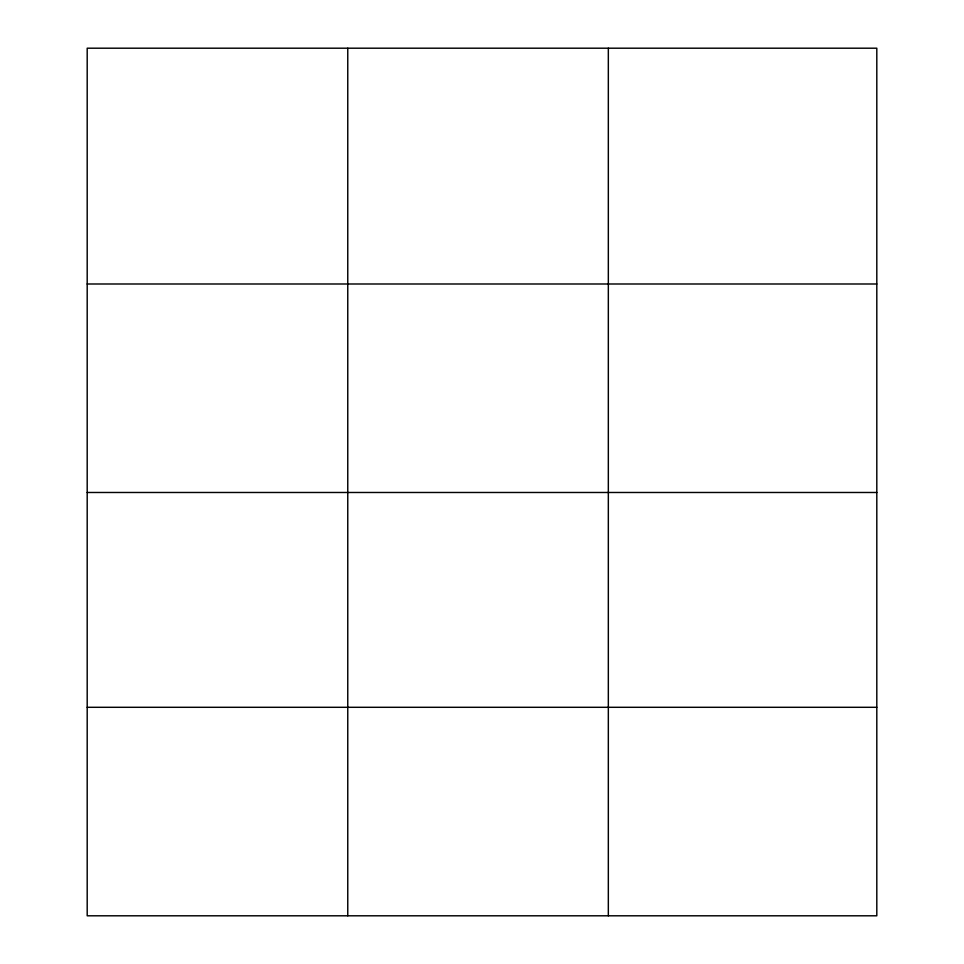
<?xml version="1.0" encoding="UTF-8"?>
<svg xmlns="http://www.w3.org/2000/svg" width="964" height="964" viewBox="0 0 964 964"><rect width="100%" height="100%" fill="white"/><g stroke="black" fill="none" stroke-linecap="round" stroke-linejoin="round"><path stroke-width="1.45" d="M876.806 492.483L876.806 48.2L87.194 48.2L87.194 915.8L876.806 915.8L876.806 492.483L87.194 492.483M87.194 283.994L876.806 283.994M87.194 707.299L876.806 707.299M608.332 48.2L608.332 915.8M347.763 48.2L347.763 915.8"/></g></svg>
